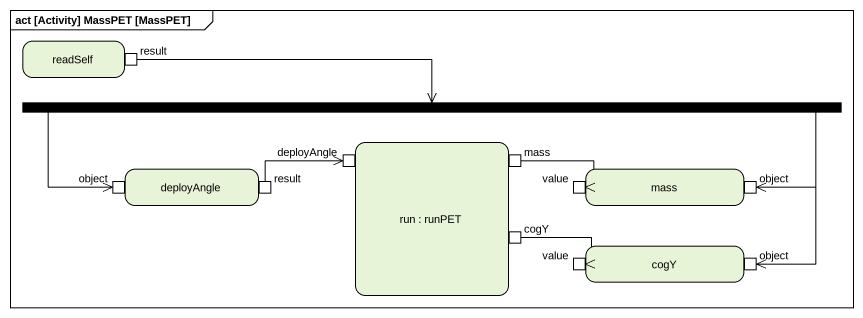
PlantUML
@startuml
mainframe act [Activity] MassPET [MassPET]
hide empty description
state readSelf {
  state result <<outputPin>>
}
state fork1 <<fork>>
state "run : runPET" as run {
  state "deployAngle" as deployAngle_2 <<inputPin>>
  state mass <<outputPin>>
  state cogY <<outputPin>>
}
state deployAngle {
  state "object" as object_ <<inputPin>>
  state "result" as result_2 <<outputPin>>
}
state "mass" as mass_2 {
  state value <<inputPin>>
  state "object" as object__2 <<inputPin>>
}
state "cogY" as cogY_2 {
  state "value" as value_2 <<inputPin>>
  state "object" as object__3 <<inputPin>>
}
result -right-> fork1
fork1 -left-> object_
fork1 -right-> object__2
fork1 -right-> object__3
result_2 -right-> deployAngle_2
mass -right-> value
cogY -right-> value_2
@enduml
